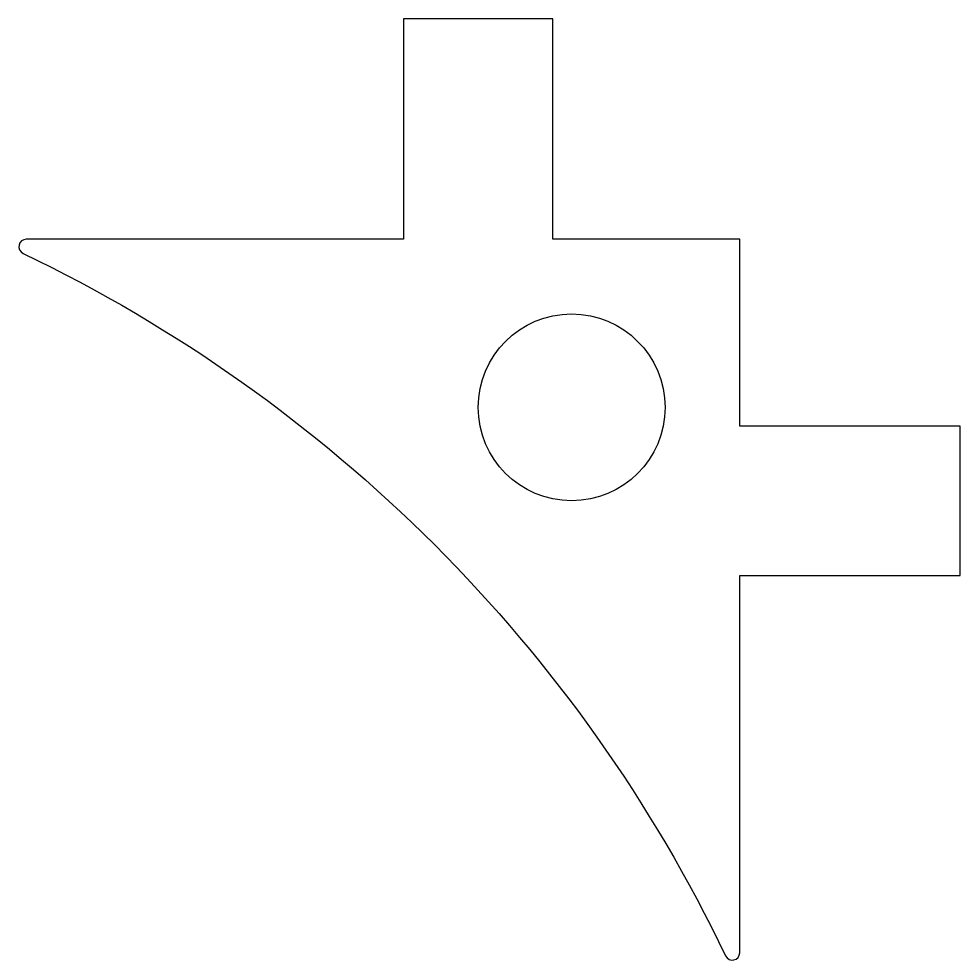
# Model space of a CAD drawing. Extents: x -19.3 to 5.9, y -19.3 to 5.9.
import ezdxf

# ---------------------------------------------------------------- set-up
doc = ezdxf.new("R2010")
doc.units = 0
doc.layers.get('0').update_dxf_attribs({"linetype": 'CONTINUOUS'})

msp = doc.modelspace()

# ---------------------------------------------------------------- linework, layer by layer
msp.add_lwpolyline([(-19.096, 0, 0.79838), (-19.182, -0.38, -0.171047), (-0.38, -19.182, 0.79838), (0, -19.096), (0, -9), (5.9, -9), (5.9, -5), (0, -5), (0, 0), (-5, 0), (-5, 5.9), (-9, 5.9), (-9, 0)], format="xyb", close=True)
msp.add_circle((-4.5, -4.5), 2.5)

doc.saveas('drawing.dxf')
